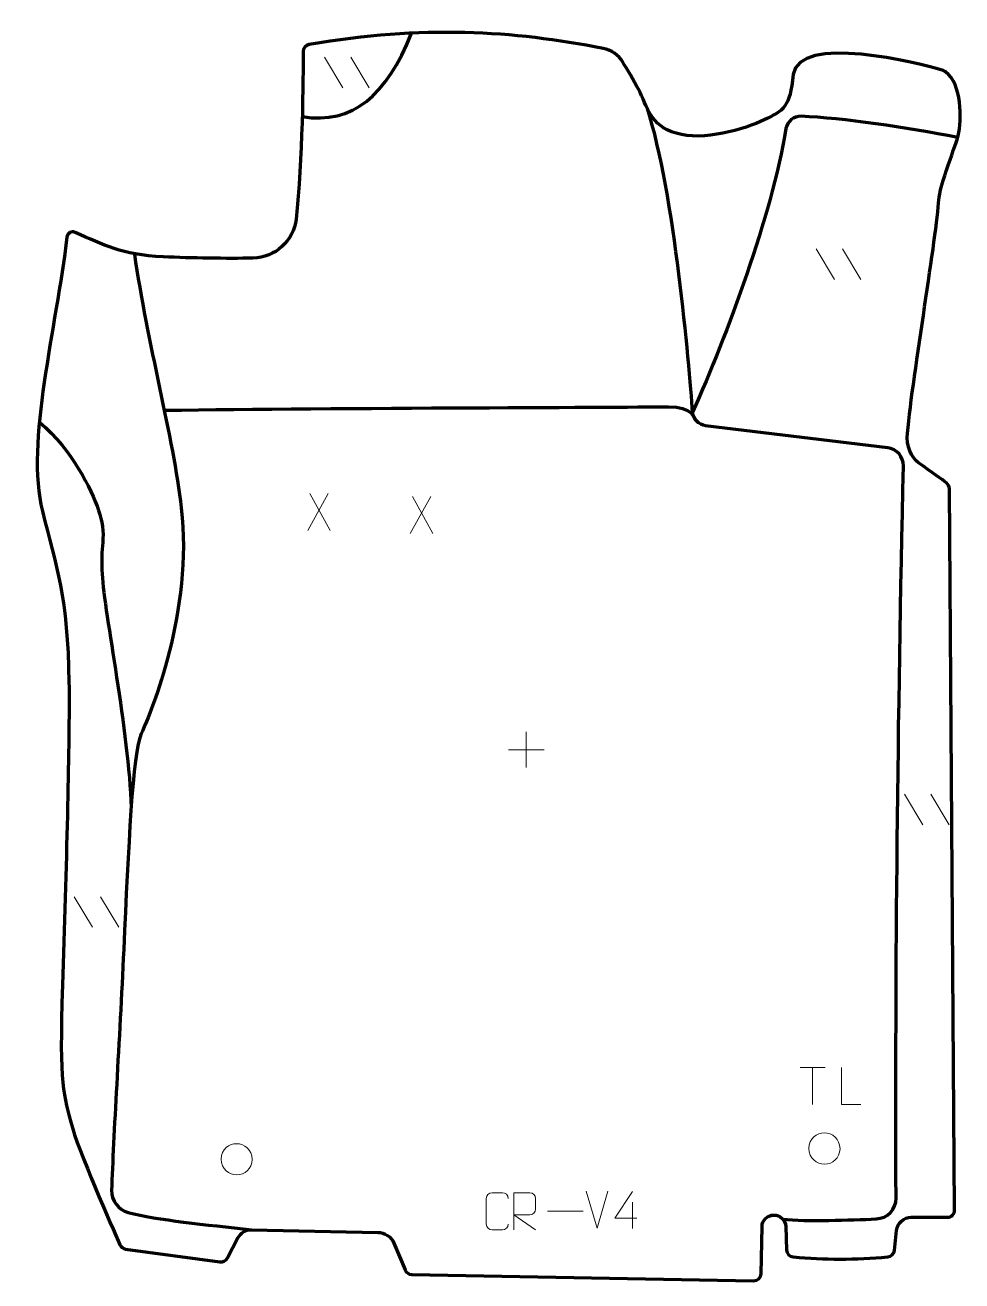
# Model space of a CAD drawing. Header units: millimetres. Extents: x -320 to 311, y -423 to 423.
import ezdxf

# ---------------------------------------------------------------- set-up
doc = ezdxf.new("R2010")
doc.units = ezdxf.units.MM
doc.header["$MEASUREMENT"] = 0
for name, color, linetype in [('layer 1', 7, 'Continuous'), ('layer 2', 7, 'Continuous'), ('layer 3', 7, 'Continuous')]:
    doc.layers.add(name, color=color, linetype=linetype)

msp = doc.modelspace()

# ---------------------------------------------------------------- linework, layer by layer
at = {"layer": 'layer 1', "color": 250, "lineweight": 9}
for points in [[(17.9104, -53.0676), (17.9104, -53.0676), (17.9104, -77.0455), (17.9104, -77.0455)], [(5.9215, -65.0566), (5.9215, -65.0566), (29.8994, -65.0566), (29.8994, -65.0566)], [(202.3593, -279.1925), (202.3593, -279.1925), (219.3465, -279.1925), (219.3465, -279.1925)], [(210.8531, -304.1225), (210.8531, -304.1225), (210.8531, -279.169), (210.8531, -279.169)]]:
    msp.add_open_spline(points, degree=3, dxfattribs=at)
for points, knots in [([(243.3489, -304.1226), (243.3489, -304.1226), (230.3998, -304.1226), (230.3998, -304.1226), (230.3998, -304.1226), (230.3998, -304.1226), (230.3998, -279.169), (230.3998, -279.169)], [0, 0, 0, 0, 0.33333333, 0.33333333, 0.33333333, 0.33333333, 1, 1, 1, 1]), ([(208.3151, -333.7521), (208.3858, -327.1117), (213.6598, -323.2657), (218.8151, -323.3627), (218.8151, -323.3627), (223.9704, -323.2657), (229.2444, -327.3291), (229.3151, -333.9695), (229.3151, -333.9695), (228.9449, -340.2988), (224.503, -344.3295), (218.8151, -344.3589), (218.8151, -344.3589), (213.6598, -344.4559), (208.3858, -340.3925), (208.3151, -333.7521)], [0, 0, 0, 0, 0.2, 0.2, 0.2, 0.2, 0.4, 0.4, 0.4, 0.4, 0.6, 0.6, 0.6, 0.6, 1, 1, 1, 1]), ([(-187.7273, -340.9838), (-187.6566, -334.3434), (-182.3826, -330.4974), (-177.2273, -330.5944), (-177.2273, -330.5944), (-172.072, -330.4974), (-166.798, -334.5608), (-166.7273, -341.2012), (-166.7273, -341.2012), (-167.0975, -347.5305), (-171.5394, -351.5612), (-177.2273, -351.5906), (-177.2273, -351.5906), (-182.3826, -351.6876), (-187.6566, -347.6242), (-187.7273, -340.9838)], [0, 0, 0, 0, 0.2, 0.2, 0.2, 0.2, 0.4, 0.4, 0.4, 0.4, 0.6, 0.6, 0.6, 0.6, 1, 1, 1, 1])]:
    msp.add_open_spline(points, degree=3, knots=knots, dxfattribs=at)
at = {"layer": 'layer 2', "color": 230, "lineweight": 200}
msp.add_open_spline([(-291.6369, 280.3817), (-291.3279, 283.0412), (-288.5172, 284.6378), (-286.0521, 283.5637), (-286.0521, 283.5637), (-266.2645, 274.939), (-255.6247, 268.5375), (-226.5053, 267.071), (-226.5053, 267.071), (-208.1482, 266.146), (-183.5204, 265.8296), (-166.2671, 266.1979), (-166.2671, 266.1979), (-151.327, 266.5171), (-138.9247, 277.7813), (-137.2494, 292.5531), (-137.2494, 292.5531), (-132.8439, 331.3926), (-132.4827, 389.2969), (-132.47, 405.1916), (-132.47, 405.1916), (-132.4682, 407.6099), (-130.7159, 409.6747), (-128.3206, 410.0885), (-128.3206, 410.0885), (-52.2352, 423.2362), (9.0439, 419.429), (69.6155, 407.5531), (69.6155, 407.5531), (75.1651, 406.4651), (79.9995, 403.112), (82.9184, 398.2923), (82.9184, 398.2923), (85.9823, 393.2332), (90.0463, 386.3533), (93.4344, 380.0333), (93.4344, 380.0333), (99.8091, 368.1425), (101.0043, 355.8553), (118.9338, 350.3064), (118.9338, 350.3064), (136.8631, 344.7573), (165.1516, 353.081), (178.2996, 359.4226), (178.2996, 359.4226), (191.448, 365.7645), (195.4327, 367.746), (197.8231, 389.9421), (197.8231, 389.9421), (200.7699, 417.2985), (283.0465, 398.0136), (298.7475, 392.6593), (298.7475, 392.6593), (299.0308, 392.5627), (299.3296, 392.4239), (299.6399, 392.2488), (299.6399, 392.2488), (299.9502, 392.0737), (300.2722, 391.8621), (300.6016, 391.6199), (300.6016, 391.6199), (311.3839, 383.6888), (311.4302, 359.667), (308.9851, 348.7211), (308.9851, 348.7211), (308.1882, 345.1534), (296.2209, 313.9093), (295.8367, 305.5096), (295.8367, 305.5096), (294.8056, 282.9471), (278.5573, 188.3461), (274.7572, 148.3528), (274.7572, 148.3528), (273.9233, 139.5736), (277.1106, 132.0037), (282.2781, 128.2826), (282.2781, 128.2826), (291.2866, 121.7945), (297.8998, 117.0537), (301.0039, 114.767), (301.0039, 114.767), (302.2668, 113.8363), (303.0154, 112.3695), (303.0267, 110.8063), (303.0267, 110.8063), (303.0267, 110.8063), (306.5584, -375.1751), (306.5584, -375.1751), (306.5584, -375.1751), (306.5781, -377.9359), (304.3337, -380.1849), (301.5584, -380.1849), (301.5584, -380.1849), (301.5584, -380.1849), (277.348, -380.1849), (277.348, -380.1849), (277.348, -380.1849), (272.2303, -380.1849), (267.9384, -384.0284), (267.4028, -389.0914), (267.4028, -389.0914), (267.4028, -389.0914), (265.985, -402.4913), (265.985, -402.4913), (265.985, -402.4913), (265.7346, -404.8585), (263.8334, -406.719), (261.4501, -406.9286), (261.4501, -406.9286), (239.8636, -408.8304), (218.6486, -408.75), (197.756, -406.942), (197.756, -406.942), (195.2792, -406.7275), (193.3372, -404.7347), (193.1964, -402.2656), (193.1964, -402.2656), (193.1964, -402.2656), (192.693, -386.3786), (192.693, -386.3786), (192.693, -386.3786), (192.5565, -382.0585), (188.968, -378.6429), (184.6232, -378.6972), (184.6232, -378.6972), (180.3193, -378.7508), (176.8353, -382.1932), (176.7517, -386.4745), (176.7517, -386.4745), (176.7517, -386.4745), (176.1318, -418.2528), (176.1318, -418.2528), (176.1318, -418.2528), (176.008, -420.9452), (173.7516, -423.0495), (171.043, -422.9987), (171.043, -422.9987), (171.043, -422.9987), (-59.2788, -418.6927), (-59.2788, -418.6927), (-59.2788, -418.6927), (-61.2646, -418.6556), (-63.0398, -417.453), (-63.8018, -415.6284), (-63.8018, -415.6284), (-63.8018, -415.6284), (-71.2979, -397.6872), (-71.2979, -397.6872), (-71.2979, -397.6872), (-73.1253, -393.3138), (-77.3784, -390.4288), (-82.1381, -390.3336), (-82.1381, -390.3336), (-82.1381, -390.3336), (-167.2944, -388.6325), (-167.2944, -388.6325), (-167.2944, -388.6325), (-171.1027, -388.5566), (-174.6234, -390.6391), (-176.3749, -394.0042), (-176.3749, -394.0042), (-176.3749, -394.0042), (-183.4456, -407.5869), (-183.4456, -407.5869), (-183.4456, -407.5869), (-184.4186, -409.4559), (-186.4689, -410.5132), (-188.5652, -410.2274), (-188.5652, -410.2274), (-188.5652, -410.2274), (-252.0426, -401.5671), (-252.0426, -401.5671), (-252.0426, -401.5671), (-253.756, -401.3335), (-255.2257, -400.2371), (-255.9298, -398.6651), (-255.9298, -398.6651), (-261.3062, -386.6608), (-284.1461, -335.175), (-289.0588, -315.9744), (-289.0588, -315.9744), (-294.637, -294.1749), (-297.0276, -289.0222), (-294.2387, -209.3541), (-294.2387, -209.3541), (-291.4496, -129.6856), (-289.8173, -51.6218), (-290.2544, -19.8937), (-290.2544, -19.8937), (-291.051, 37.9746), (-298.8523, 58.5091), (-308.1836, 95.6414), (-308.1836, 95.6414), (-319.7946, 141.8441), (-298.6967, 219.6548), (-291.6369, 280.3817)], degree=3, knots=[0, 0, 0, 0, 0.02, 0.02, 0.02, 0.02, 0.04, 0.04, 0.04, 0.04, 0.06, 0.06, 0.06, 0.06, 0.08, 0.08, 0.08, 0.08, 0.1, 0.1, 0.1, 0.1, 0.12, 0.12, 0.12, 0.12, 0.14, 0.14, 0.14, 0.14, 0.16, 0.16, 0.16, 0.16, 0.18, 0.18, 0.18, 0.18, 0.2, 0.2, 0.2, 0.2, 0.22, 0.22, 0.22, 0.22, 0.24, 0.24, 0.24, 0.24, 0.26, 0.26, 0.26, 0.26, 0.28, 0.28, 0.28, 0.28, 0.3, 0.3, 0.3, 0.3, 0.32, 0.32, 0.32, 0.32, 0.34, 0.34, 0.34, 0.34, 0.36, 0.36, 0.36, 0.36, 0.38, 0.38, 0.38, 0.38, 0.4, 0.4, 0.4, 0.4, 0.42, 0.42, 0.42, 0.42, 0.44, 0.44, 0.44, 0.44, 0.46, 0.46, 0.46, 0.46, 0.48, 0.48, 0.48, 0.48, 0.5, 0.5, 0.5, 0.5, 0.52, 0.52, 0.52, 0.52, 0.54, 0.54, 0.54, 0.54, 0.56, 0.56, 0.56, 0.56, 0.58, 0.58, 0.58, 0.58, 0.6, 0.6, 0.6, 0.6, 0.62, 0.62, 0.62, 0.62, 0.64, 0.64, 0.64, 0.64, 0.66, 0.66, 0.66, 0.66, 0.68, 0.68, 0.68, 0.68, 0.7, 0.7, 0.7, 0.7, 0.72, 0.72, 0.72, 0.72, 0.74, 0.74, 0.74, 0.74, 0.76, 0.76, 0.76, 0.76, 0.78, 0.78, 0.78, 0.78, 0.8, 0.8, 0.8, 0.8, 0.82, 0.82, 0.82, 0.82, 0.84, 0.84, 0.84, 0.84, 0.86, 0.86, 0.86, 0.86, 0.88, 0.88, 0.88, 0.88, 0.9, 0.9, 0.9, 0.9, 0.92, 0.92, 0.92, 0.92, 0.94, 0.94, 0.94, 0.94, 0.96, 0.96, 0.96, 0.96, 1, 1, 1, 1], dxfattribs=at)
at = {"layer": 'layer 2', "color": 250, "lineweight": 9}
for points in [[(-118.0946, 401.6219), (-118.0946, 401.6219), (-105.7303, 381.0776), (-105.7303, 381.0776)], [(-100.3647, 401.6219), (-100.3647, 401.6219), (-88.0004, 381.0776), (-88.0004, 381.0776)], [(213.1448, 272.3698), (213.1448, 272.3698), (225.5091, 251.8255), (225.5091, 251.8255)], [(230.8747, 272.3698), (230.8747, 272.3698), (243.239, 251.8255), (243.239, 251.8255)], [(-115.6457, 107.5239), (-115.6457, 107.5239), (-129.3863, 82.6281), (-129.3863, 82.6281)], [(-127.9317, 107.5239), (-127.9317, 107.5239), (-114.1911, 82.5704), (-114.1911, 82.5704)], [(-46.5185, 105.5388), (-46.5185, 105.5388), (-60.2591, 80.643), (-60.2591, 80.643)], [(-58.8045, 105.5388), (-58.8045, 105.5388), (-45.0639, 80.5853), (-45.0639, 80.5853)], [(272.784, -95.0892), (272.784, -95.0892), (285.1483, -115.6335), (285.1483, -115.6335)], [(290.5139, -95.0892), (290.5139, -95.0892), (302.8782, -115.6335), (302.8782, -115.6335)], [(-286.8129, -164.2337), (-286.8129, -164.2337), (-274.4486, -184.778), (-274.4486, -184.778)], [(-269.083, -164.2337), (-269.083, -164.2337), (-256.7187, -184.778), (-256.7187, -184.778)], [(65.6412, -387.4675), (65.6412, -387.4675), (58.3194, -362.5139), (58.3194, -362.5139)], [(72.9631, -362.5139), (72.9631, -362.5139), (65.6413, -387.4675), (65.6413, -387.4675)], [(89.5019, -370.0189), (89.5019, -370.0189), (89.5019, -387.6836), (89.5019, -387.6836)], [(32.2033, -376.1196), (32.2033, -376.1196), (56.1813, -376.1196), (56.1813, -376.1196)]]:
    msp.add_open_spline(points, degree=3, dxfattribs=at)
for points, knots in [([(5.7757, -384.8292), (5.6359, -387.1526), (3.9587, -388.6322), (1.811, -388.643), (1.811, -388.643), (-0.5209, -388.6426), (-2.8528, -388.6426), (-5.1843, -388.643), (-5.1843, -388.643), (-7.1093, -388.7484), (-9.0814, -386.8639), (-9.0702, -384.8466), (-9.0702, -384.8466), (-9.0698, -379.0765), (-9.0698, -373.3068), (-9.0702, -367.5375), (-9.0702, -367.5375), (-9.066, -365.3994), (-7.3193, -363.6802), (-5.1669, -363.6937), (-5.1669, -363.6937), (-2.8412, -363.6937), (-0.5151, -363.6937), (1.811, -363.6937), (1.811, -363.6937), (3.7576, -363.6582), (5.749, -365.1497), (5.7757, -367.5873)], [0, 0, 0, 0, 0.125, 0.125, 0.125, 0.125, 0.25, 0.25, 0.25, 0.25, 0.375, 0.375, 0.375, 0.375, 0.5, 0.5, 0.5, 0.5, 0.625, 0.625, 0.625, 0.625, 0.75, 0.75, 0.75, 0.75, 1, 1, 1, 1]), ([(9.4794, -388.6435), (9.4794, -388.6435), (9.4794, -363.69), (9.4794, -363.69), (9.4794, -363.69), (13.0742, -363.69), (16.6697, -363.69), (20.2649, -363.69), (20.2649, -363.69), (22.5902, -363.7277), (24.1475, -365.2177), (24.1434, -367.5841), (24.1434, -367.5841), (24.143, -369.6196), (24.143, -372.679), (24.1434, -374.715), (24.1434, -374.715), (24.1369, -376.5905), (22.3246, -378.5323), (20.3151, -378.5514), (20.3151, -378.5514), (20.3151, -378.5514), (9.4794, -378.5514), (9.4794, -378.5514), (9.4794, -378.5514), (9.4794, -378.5514), (24.1341, -388.6435), (24.1341, -388.6435)], [0, 0, 0, 0, 0.125, 0.125, 0.125, 0.125, 0.25, 0.25, 0.25, 0.25, 0.375, 0.375, 0.375, 0.375, 0.5, 0.5, 0.5, 0.5, 0.625, 0.625, 0.625, 0.625, 0.75, 0.75, 0.75, 0.75, 1, 1, 1, 1]), ([(92.446, -380.78), (92.446, -380.78), (77.6243, -380.78), (77.6243, -380.78), (77.6243, -380.78), (77.6243, -380.78), (89.5019, -362.7095), (89.5019, -362.7095)], [0, 0, 0, 0, 0.33333333, 0.33333333, 0.33333333, 0.33333333, 1, 1, 1, 1])]:
    msp.add_open_spline(points, degree=3, knots=knots, dxfattribs=at)
at = {"layer": 'layer 3', "color": 142, "lineweight": 200}
msp.add_open_spline([(-133.0954, 361.54), (-98.9942, 356.2293), (-76.4137, 375.4199), (-59.3363, 417.7943)], degree=3, dxfattribs=at)
for points, knots in [([(190.7873, -381.4787), (206.6916, -383.1096), (236.4455, -382.0954), (253.7436, -381.2861), (253.7436, -381.2861), (261.2359, -380.9358), (267.1189, -374.7466), (267.0868, -367.2459), (267.0868, -367.2459), (266.4175, -211.0716), (268.2467, -45.9162), (271.9914, 126.1205), (271.9914, 126.1205), (272.1251, 132.2864), (267.5663, 137.5516), (261.4438, 138.2967), (261.4438, 138.2967), (261.4438, 138.2967), (138.7667, 153.2252), (138.7667, 153.2252), (138.7667, 153.2252), (134.0285, 153.802), (130.3589, 157.6434), (130.0026, 162.403), (130.0026, 162.403), (127.6252, 194.17), (117.9231, 310.3612), (99.4803, 367.0628)], [0, 0, 0, 0, 0.125, 0.125, 0.125, 0.125, 0.25, 0.25, 0.25, 0.25, 0.375, 0.375, 0.375, 0.375, 0.5, 0.5, 0.5, 0.5, 0.625, 0.625, 0.625, 0.625, 0.75, 0.75, 0.75, 0.75, 1, 1, 1, 1]), ([(308.6512, 347.551), (273.687, 354.1854), (231.3322, 360.6402), (203.1689, 361.7839), (203.1689, 361.7839), (198.1393, 361.9878), (193.743, 358.4279), (192.9027, 353.4647), (192.9027, 353.4647), (182.8626, 294.1669), (153.4787, 215.0227), (130.0027, 162.403)], [0, 0, 0, 0, 0.25, 0.25, 0.25, 0.25, 0.5, 0.5, 0.5, 0.5, 1, 1, 1, 1]), ([(-246.1525, 269.2041), (-237.6615, 209.4982), (-219.9704, 145.0725), (-214.5525, 97.9379), (-214.5525, 97.9379), (-206.5839, 28.6106), (-234.6763, -39.2684), (-241.4867, -54.0777), (-241.4867, -54.0777), (-247.5351, -67.23), (-250.1569, -131.2242), (-253.3661, -199.7996), (-253.3661, -199.7996), (-256.2427, -261.2683), (-260.3949, -326.4178), (-261.5113, -361.9302), (-261.5113, -361.9302), (-261.7308, -368.9039), (-257.108, -375.1061), (-250.3632, -376.8919), (-250.3632, -376.8919), (-230.2624, -382.2149), (-198.4644, -385.1091), (-167.2943, -388.6323)], [0, 0, 0, 0, 0.14285714, 0.14285714, 0.14285714, 0.14285714, 0.28571429, 0.28571429, 0.28571429, 0.28571429, 0.42857143, 0.42857143, 0.42857143, 0.42857143, 0.57142857, 0.57142857, 0.57142857, 0.57142857, 0.71428571, 0.71428571, 0.71428571, 0.71428571, 1, 1, 1, 1]), ([(-225.1109, 163.6789), (-113.152, 165.2727), (97.8106, 165.732), (113.7543, 166.0693), (113.7543, 166.0693), (129.6981, 166.4068), (131.6824, 157.5603), (131.6824, 157.5603)], [0, 0, 0, 0, 0.33333333, 0.33333333, 0.33333333, 0.33333333, 1, 1, 1, 1]), ([(-310.1728, 155.71), (-287.4373, 136.2399), (-275.6725, 111.1122), (-270.268, 96.1262), (-270.268, 96.1262), (-267.7668, 89.1906), (-266.8203, 81.79), (-267.5303, 74.4515), (-267.5303, 74.4515), (-268.0493, 69.0854), (-268.4402, 61.6538), (-267.9424, 53.3135), (-267.9424, 53.3135), (-266.3482, 26.6188), (-249.8647, -53.0777), (-248.3449, -104.0717)], [0, 0, 0, 0, 0.2, 0.2, 0.2, 0.2, 0.4, 0.4, 0.4, 0.4, 0.6, 0.6, 0.6, 0.6, 1, 1, 1, 1])]:
    msp.add_open_spline(points, degree=3, knots=knots, dxfattribs=at)

doc.saveas('drawing.dxf')
